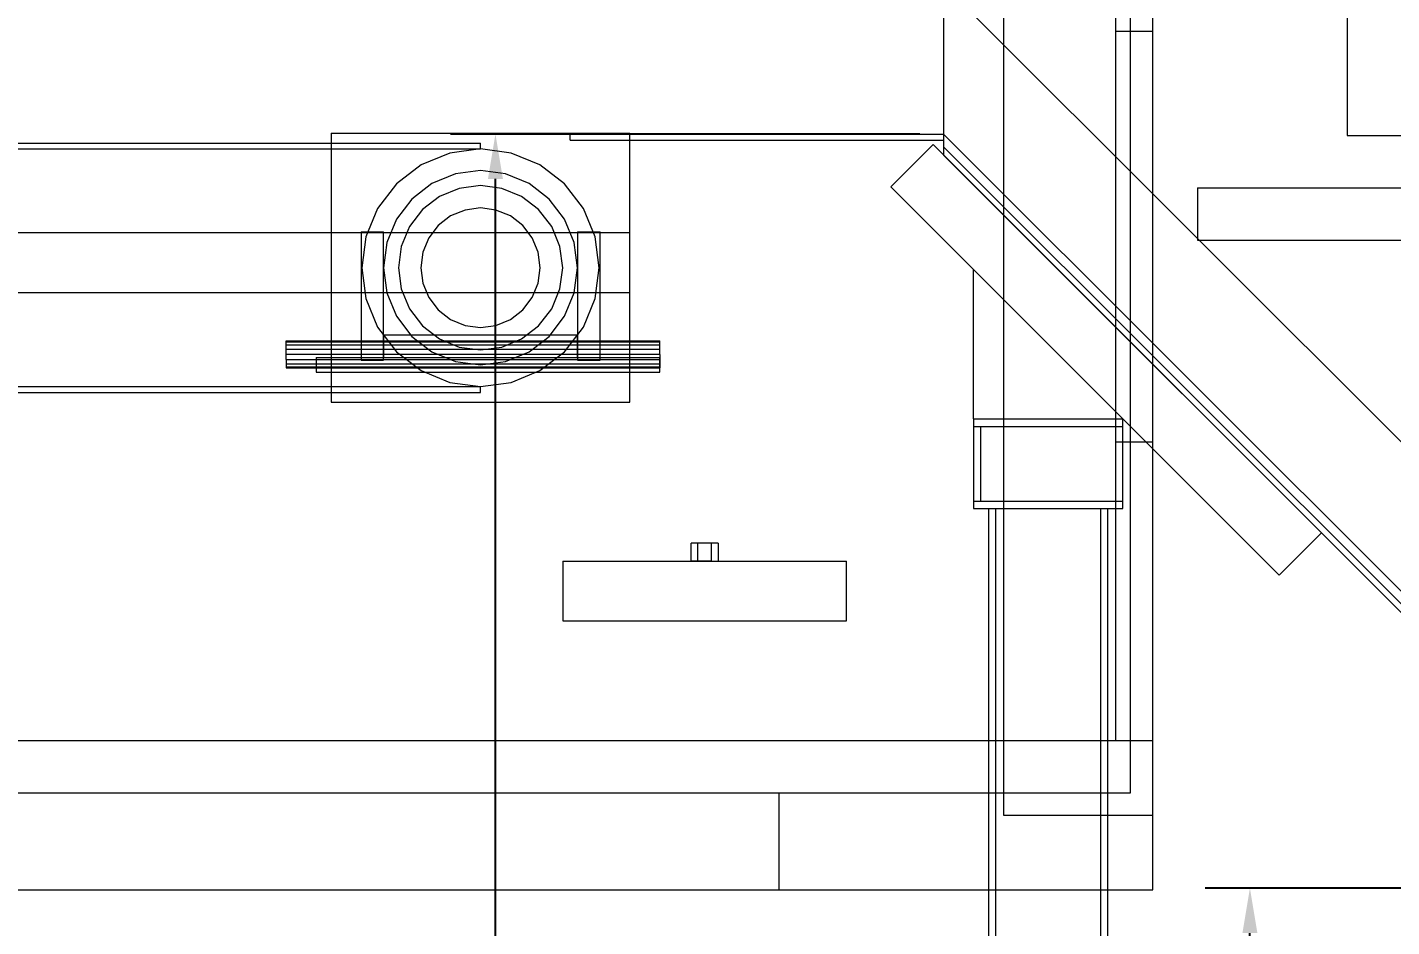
# Model space of a CAD drawing. Header units: millimetres. Extents: x -191664 to 191490, y -197311 to 10263.
# Drawn here: x 20351 to 21265, y -125625 to -125022 of the extents above; entities that cross this region are included whole.
import ezdxf

# ---------------------------------------------------------------- set-up
doc = ezdxf.new("R2010")
doc.units = ezdxf.units.MM
for name, color, linetype, lineweight in [('COTAS_P', 1, 'Continuous', 0), ('DET_secador_lateral', 7, 'Continuous', 0), ('R15_COTAS_TRANSPORTE_P', 1, 'Continuous', 0)]:
    doc.layers.add(name, color=color, linetype=linetype, lineweight=lineweight)
doc.dimstyles.new('PLANTA_20', dxfattribs={"dimtxt": 50, "dimasz": 30, "dimexe": 30, "dimexo": 16, "dimgap": 20, "dimtad": 1, "dimtih": 1, "dimtoh": 1, "dimdec": 1, "dimzin": 0, "dimdsep": 46, "dimcen": 0.09, "dimadec": 0, "dimazin": 0, "dimtfac": 1, "dimtdec": 4, "dimtofl": 0, "dimtmove": 0, "dimatfit": 3, "dimfxl": 1, "dimtolj": 1, "dimtzin": 0, "dimarcsym": 0})

# ---------------------------------------------------------------- blocks, each defined once
blk = doc.blocks.new('*D90')
at = {"layer": 'COTAS_P', "color": 0, "lineweight": -2, "transparency": 16777216}
for p, q in [((21453.71, -125599), (21139.71, -125599)), ((21169.71, -126170), (21169.71, -125629)), ((21453.71, -126200), (21139.71, -126200))]:
    blk.add_line(p, q, dxfattribs=at)
at = {"layer": 'COTAS_P', "color": 0, "transparency": 16777216}
for points in [[(21164.71, -125629), (21174.71, -125629), (21169.71, -125599)], [(21164.71, -126170), (21174.71, -126170), (21169.71, -126200)]]:
    blk.add_solid(points, dxfattribs=at)
at = {"layer": 'Defpoints', "color": 0, "transparency": 16777216}
for p in [(21169.71, -125599), (21469.71, -125599), (21469.71, -126200)]:
    blk.add_point(p, dxfattribs=at)
blk = doc.blocks.new('*D92')
at = {"layer": 'COTAS_P', "color": 0, "lineweight": -2, "transparency": 16777216}
for p, q in [((20948.71, -125094), (20634.71, -125094)), ((20664.71, -126170), (20664.71, -125124)), ((20948.71, -126200), (20634.71, -126200))]:
    blk.add_line(p, q, dxfattribs=at)
at = {"layer": 'COTAS_P', "color": 0, "transparency": 16777216}
for points in [[(20659.71, -125124), (20669.71, -125124), (20664.71, -125094)], [(20659.71, -126170), (20669.71, -126170), (20664.71, -126200)]]:
    blk.add_solid(points, dxfattribs=at)
at = {"layer": 'Defpoints', "color": 0, "transparency": 16777216}
for p in [(20664.71, -125094), (20964.71, -125094), (20964.71, -126200)]:
    blk.add_point(p, dxfattribs=at)
blk = doc.blocks.new('*D133')
at = {"layer": 'Defpoints', "color": 0, "transparency": 16777216}
for p in [(439.69, -194147.98), (217.89, -194406.09), (-500, -194490), (-500, -194490), (500, -194490)]:
    blk.add_point(p, dxfattribs=at)
at = {"layer": 'R15_COTAS_TRANSPORTE_P', "color": 0, "lineweight": -2, "transparency": 16777216}
blk.add_arc((-500, -194490), 722.77, 2.37834, 17.62166, dxfattribs=at)
at = {"layer": 'R15_COTAS_TRANSPORTE_P', "color": 0, "transparency": 16777216}
for points in [[(184.12, -194272.81), (193.59, -194269.58), (179.18, -194242.8)], [(227.15, -194459.9), (217.15, -194460.11), (222.77, -194490)]]:
    blk.add_solid(points, dxfattribs=at)

msp = doc.modelspace()

# ---------------------------------------------------------------- linework, layer by layer
at = {"layer": 'DET_secador_lateral', "color": 9, "true_color": 0xb8c6c1}
for p, q in [((21079.71, -123265), (21079.71, -125025)), ((21104.71, -125025), (21104.71, -123265)), ((21079.71, -125025), (21104.71, -125025)), ((21079.71, -125300), (21104.71, -125300)), ((21079.71, -125300), (21079.71, -125500)), ((21104.71, -125500), (21104.71, -125300)), ((21079.71, -125500), (21104.71, -125500)), ((1104.71, -125535), (20854.71, -125535)), ((20854.71, -125600), (20854.71, -125535)), ((1104.71, -125600), (20854.71, -125600))]:
    msp.add_line(p, q, dxfattribs=at)
at = {"layer": 'DET_secador_lateral', "color": 254, "true_color": 0xd8e0dc}
for p, q in [((21089.71, -125535), (21089.71, -123265)), ((19453.05, -125535), (21089.71, -125535))]:
    msp.add_line(p, q, dxfattribs=at)
at = {"layer": 'DET_secador_lateral', "color": 251, "true_color": 0x536a64}
for p, q in [((21004.71, -123300), (21004.71, -125550)), ((21104.71, -125550), (21104.71, -123300)), ((21134.71, -125130), (21934.71, -125130)), ((21134.71, -125130), (21134.71, -125165)), ((21134.71, -125165), (21934.71, -125165)), ((1104.71, -125500), (21104.71, -125500)), ((21104.71, -125600), (21104.71, -125500)), ((21004.71, -125550), (21104.71, -125550)), ((1104.71, -125600), (21104.71, -125600))]:
    msp.add_line(p, q, dxfattribs=at)
at = {"layer": 'DET_secador_lateral', "color": 142, "true_color": 0x159eb4}
for p, q in [((21234.71, -124805), (21234.71, -125095)), ((21234.71, -125095), (21514.71, -125095)), ((20709.71, -125380), (20899.71, -125380)), ((20709.71, -125380), (20709.71, -125420)), ((20899.71, -125420), (20899.71, -125380)), ((20709.71, -125420), (20899.71, -125420))]:
    msp.add_line(p, q, dxfattribs=at)
at = {"layer": 'DET_secador_lateral', "color": 253, "true_color": 0x8d9da5}
for p, q in [((21469.71, -125499), (20964.71, -124994)), ((20964.71, -124994), (20964.71, -125094)), ((20964.71, -125102.49), (21465.47, -125603.24)), ((20964.71, -125102.49), (20964.71, -125108.14)), ((20964.71, -125108.14), (21462.64, -125606.07))]:
    msp.add_line(p, q, dxfattribs=at)
at = {"layer": 'DET_secador_lateral', "color": 252, "true_color": 0x7d929c}
for p, q in [((21079.71, -125025), (21079.71, -125500)), ((21104.71, -125500), (21104.71, -125025))]:
    msp.add_line(p, q, dxfattribs=at)
at = {"layer": 'DET_secador_lateral', "color": 8, "true_color": 0x727f77}
for p, q in [((1554.71, -125100), (20654.71, -125100)), ((20654.71, -125104), (20654.71, -125100)), ((1554.71, -125104), (20654.71, -125104))]:
    msp.add_line(p, q, dxfattribs=at)
at = {"layer": 'DET_secador_lateral', "color": 33, "true_color": 0xb7a252}
for p, q in [((20554.71, -125093.5), (20754.71, -125093.5)), ((20554.71, -125093.5), (20554.71, -125273.5)), ((20754.71, -125273.5), (20754.71, -125093.5)), ((20554.71, -125273.5), (20754.71, -125273.5))]:
    msp.add_line(p, q, dxfattribs=at)
at = {"layer": 'DET_secador_lateral', "color": 253, "true_color": 0xa8b3b5}
for p, q in [((20714.71, -125094), (20964.71, -125094)), ((20714.71, -125098), (20714.71, -125094)), ((20714.71, -125098), (20964.71, -125098)), ((20964.71, -125094), (20964.71, -125098))]:
    msp.add_line(p, q, dxfattribs=at)
at = {"layer": 'DET_secador_lateral', "color": 147, "true_color": 0x536c78}
for p, q in [((20957.64, -125101.07), (20929.36, -125129.36)), ((20957.64, -125101.07), (21217.64, -125361.07)), ((20929.36, -125129.36), (21189.36, -125389.36)), ((20984.71, -125284.71), (21084.71, -125284.71)), ((20984.71, -125284.71), (20984.71, -125289.71)), ((21084.71, -125289.71), (21084.71, -125284.71)), ((20984.71, -125289.71), (21084.71, -125289.71)), ((20984.71, -125289.71), (20989.71, -125289.71)), ((20984.71, -125289.71), (20984.71, -125339.71)), ((20989.71, -125339.71), (20989.71, -125289.71)), ((21079.71, -125289.71), (21084.71, -125289.71)), ((21079.71, -125289.71), (21079.71, -125339.71)), ((21084.71, -125339.71), (21084.71, -125289.71)), ((20984.71, -125339.71), (21084.71, -125339.71)), ((20984.71, -125339.71), (20984.71, -125344.71)), ((20984.71, -125339.71), (20989.71, -125339.71)), ((21079.71, -125339.71), (21084.71, -125339.71)), ((21084.71, -125344.71), (21084.71, -125339.71)), ((20984.71, -125344.71), (21084.71, -125344.71)), ((20994.71, -125344.71), (21074.71, -125344.71)), ((20994.71, -125344.71), (20994.71, -126188)), ((20994.71, -125344.71), (20999.71, -125344.71)), ((20999.71, -126188), (20999.71, -125344.71)), ((21069.71, -125344.71), (21074.71, -125344.71)), ((21069.71, -125344.71), (21069.71, -126188)), ((21074.71, -126188), (21074.71, -125344.71)), ((21189.36, -125389.36), (21217.64, -125361.07))]:
    msp.add_line(p, q, dxfattribs=at)
at = {"layer": 'DET_secador_lateral', "color": 9, "true_color": 0xc6ccbd}
for q in [(21469.71, -125599), (20964.71, -125102.49)]:
    msp.add_line((20964.71, -125094), q, dxfattribs=at)
at = {"layer": 'DET_secador_lateral', "color": 253, "true_color": 0xa4b0b5}
for p, q in [((20634.14, -125106.71), (20614.96, -125114.65)), ((20654.71, -125104), (20634.14, -125106.71)), ((20675.29, -125106.71), (20654.71, -125104)), ((20694.46, -125114.65), (20675.29, -125106.71)), ((20614.96, -125114.65), (20598.5, -125127.29)), ((20710.93, -125127.29), (20694.46, -125114.65)), ((20598.5, -125127.29), (20585.86, -125143.75)), ((20654.71, -125128.5), (20640.48, -125130.37)), ((20668.95, -125130.37), (20654.71, -125128.5)), ((20723.56, -125143.75), (20710.93, -125127.29)), ((20627.21, -125135.87), (20615.82, -125144.61)), ((20640.48, -125130.37), (20627.21, -125135.87)), ((20682.21, -125135.87), (20668.95, -125130.37)), ((20693.6, -125144.61), (20682.21, -125135.87)), ((20585.86, -125143.75), (20577.92, -125162.92)), ((20615.82, -125144.61), (20607.08, -125156)), ((20644.36, -125144.86), (20634.71, -125148.86)), ((20654.71, -125143.5), (20644.36, -125144.86)), ((20665.06, -125144.86), (20654.71, -125143.5)), ((20674.71, -125148.86), (20665.06, -125144.86)), ((20702.34, -125156), (20693.6, -125144.61)), ((20731.5, -125162.92), (20723.56, -125143.75)), ((20607.08, -125156), (20601.59, -125169.26)), ((20626.43, -125155.22), (20620.07, -125163.5)), ((20634.71, -125148.86), (20626.43, -125155.22)), ((20683, -125155.22), (20674.71, -125148.86)), ((20689.35, -125163.5), (20683, -125155.22)), ((20707.84, -125169.26), (20702.34, -125156)), ((20577.92, -125162.92), (20575.21, -125183.5)), ((20620.07, -125163.5), (20616.08, -125173.15)), ((20693.35, -125173.15), (20689.35, -125163.5)), ((20734.21, -125183.5), (20731.5, -125162.92)), ((20601.59, -125169.26), (20599.71, -125183.5)), ((20616.08, -125173.15), (20614.71, -125183.5)), ((20694.71, -125183.5), (20693.35, -125173.15)), ((20709.71, -125183.5), (20707.84, -125169.26)), ((20575.21, -125183.5), (20577.92, -125204.08)), ((20599.71, -125183.5), (20601.59, -125197.74)), ((20614.71, -125183.5), (20616.08, -125193.85)), ((20693.35, -125193.85), (20694.71, -125183.5)), ((20707.84, -125197.74), (20709.71, -125183.5)), ((20731.5, -125204.08), (20734.21, -125183.5)), ((20601.59, -125197.74), (20607.08, -125211)), ((20616.08, -125193.85), (20620.07, -125203.5)), ((20689.35, -125203.5), (20693.35, -125193.85)), ((20702.34, -125211), (20707.84, -125197.74)), ((20577.92, -125204.08), (20585.86, -125223.25)), ((20607.08, -125211), (20615.82, -125222.39)), ((20620.07, -125203.5), (20626.43, -125211.78)), ((20626.43, -125211.78), (20634.71, -125218.14)), ((20674.71, -125218.14), (20683, -125211.78)), ((20683, -125211.78), (20689.35, -125203.5)), ((20693.6, -125222.39), (20702.34, -125211)), ((20723.56, -125223.25), (20731.5, -125204.08)), ((20634.71, -125218.14), (20644.36, -125222.14)), ((20665.06, -125222.14), (20674.71, -125218.14)), ((20585.86, -125223.25), (20598.5, -125239.71)), ((20615.82, -125222.39), (20627.21, -125231.13)), ((20644.36, -125222.14), (20654.71, -125223.5)), ((20654.71, -125223.5), (20665.06, -125222.14)), ((20682.21, -125231.13), (20693.6, -125222.39)), ((20710.93, -125239.71), (20723.56, -125223.25)), ((20627.21, -125231.13), (20640.48, -125236.63)), ((20640.48, -125236.63), (20654.71, -125238.5)), ((20654.71, -125238.5), (20668.95, -125236.63)), ((20668.95, -125236.63), (20682.21, -125231.13)), ((20598.5, -125239.71), (20614.96, -125252.35)), ((20694.46, -125252.35), (20710.93, -125239.71)), ((20614.96, -125252.35), (20634.14, -125260.29)), ((20675.29, -125260.29), (20694.46, -125252.35)), ((20634.14, -125260.29), (20654.71, -125263)), ((20654.71, -125263), (20675.29, -125260.29))]:
    msp.add_line(p, q, dxfattribs=at)
at = {"layer": 'DET_secador_lateral', "color": 55, "true_color": 0xb2a258}
for p, q in [((20654.71, -125118.5), (20637.89, -125120.71)), ((20671.54, -125120.71), (20654.71, -125118.5)), ((20622.21, -125127.21), (20608.75, -125137.54)), ((20637.89, -125120.71), (20622.21, -125127.21)), ((20687.21, -125127.21), (20671.54, -125120.71)), ((20700.67, -125137.54), (20687.21, -125127.21)), ((20608.75, -125137.54), (20598.42, -125151)), ((20711, -125151), (20700.67, -125137.54)), ((20598.42, -125151), (20591.93, -125166.68)), ((20717.5, -125166.68), (20711, -125151)), ((20591.93, -125166.68), (20589.71, -125183.5)), ((20719.71, -125183.5), (20717.5, -125166.68)), ((20589.71, -125183.5), (20591.93, -125200.32)), ((20717.5, -125200.32), (20719.71, -125183.5)), ((20591.93, -125200.32), (20598.42, -125216)), ((20711, -125216), (20717.5, -125200.32)), ((20598.42, -125216), (20608.75, -125229.46)), ((20700.67, -125229.46), (20711, -125216)), ((20608.75, -125229.46), (20622.21, -125239.79)), ((20687.21, -125239.79), (20700.67, -125229.46)), ((20622.21, -125239.79), (20637.89, -125246.29)), ((20637.89, -125246.29), (20654.71, -125248.5)), ((20654.71, -125248.5), (20671.54, -125246.29)), ((20671.54, -125246.29), (20687.21, -125239.79))]:
    msp.add_line(p, q, dxfattribs=at)
at = {"layer": 'DET_secador_lateral', "color": 8, "true_color": 0x617680}
for p, q in [((1454.71, -125160), (20754.71, -125160)), ((20574.71, -125159.5), (20589.71, -125159.5)), ((20574.71, -125159.5), (20574.71, -125245.5)), ((20589.71, -125245.5), (20589.71, -125159.5)), ((20719.71, -125159.5), (20734.71, -125159.5)), ((20719.71, -125159.5), (20719.71, -125245.5)), ((20734.71, -125245.5), (20734.71, -125159.5)), ((20754.71, -125200), (20754.71, -125160)), ((1454.71, -125200), (20754.71, -125200)), ((20589.71, -125228.5), (20719.71, -125228.5)), ((20589.71, -125228.5), (20589.71, -125243.5)), ((20719.71, -125243.5), (20719.71, -125228.5)), ((20544.71, -125243.5), (20774.71, -125243.5)), ((20544.71, -125243.5), (20544.71, -125253.5)), ((20574.71, -125245.5), (20589.71, -125245.5)), ((20589.71, -125243.5), (20719.71, -125243.5)), ((20719.71, -125245.5), (20734.71, -125245.5)), ((20774.71, -125253.5), (20774.71, -125243.5)), ((20544.71, -125253.5), (20774.71, -125253.5))]:
    msp.add_line(p, q, dxfattribs=at)
at = {"layer": 'DET_secador_lateral', "color": 8, "true_color": 0x6e8590}
for p, q in [((20984.71, -125284.71), (20984.71, -125184.71)), ((20984.71, -125184.71), (21084.71, -125284.71))]:
    msp.add_line(p, q, dxfattribs=at)
at = {"layer": 'DET_secador_lateral', "color": 9, "true_color": 0xb2bdc0}
for p, q in [((20524.71, -125233.19), (20524.71, -125232.5)), ((20524.71, -125232.5), (20774.71, -125232.5)), ((20524.71, -125235.14), (20524.71, -125233.19)), ((20524.71, -125233.19), (20774.71, -125233.19)), ((20524.71, -125238.06), (20524.71, -125235.14)), ((20524.71, -125235.14), (20774.71, -125235.14)), ((20524.71, -125241.5), (20524.71, -125238.06)), ((20524.71, -125238.06), (20774.71, -125238.06)), ((20774.71, -125233.19), (20774.71, -125232.5)), ((20774.71, -125235.14), (20774.71, -125233.19)), ((20774.71, -125238.06), (20774.71, -125235.14)), ((20774.71, -125241.5), (20774.71, -125238.06)), ((20524.71, -125244.94), (20524.71, -125241.5)), ((20774.71, -125241.5), (20524.71, -125241.5)), ((20524.71, -125244.94), (20524.71, -125247.86)), ((20524.71, -125244.94), (20774.71, -125244.94)), ((20524.71, -125247.86), (20524.71, -125249.81)), ((20524.71, -125247.86), (20774.71, -125247.86)), ((20774.71, -125241.5), (20774.71, -125244.94)), ((20774.71, -125244.94), (20774.71, -125247.86)), ((20774.71, -125247.86), (20774.71, -125249.81)), ((20524.71, -125249.81), (20524.71, -125250.5)), ((20524.71, -125249.81), (20774.71, -125249.81)), ((20524.71, -125250.5), (20774.71, -125250.5)), ((20774.71, -125249.81), (20774.71, -125250.5))]:
    msp.add_line(p, q, dxfattribs=at)
at = {"layer": 'DET_secador_lateral', "color": 251, "true_color": 0x66766c}
for p, q in [((1554.71, -125263), (20654.71, -125263)), ((20654.71, -125267), (20654.71, -125263)), ((1554.71, -125267), (20654.71, -125267))]:
    msp.add_line(p, q, dxfattribs=at)
at = {"layer": 'DET_secador_lateral', "color": 43, "true_color": 0xe7bf45}
for p, q in [((20800.21, -125368), (20795.71, -125368)), ((20795.71, -125380), (20795.71, -125368)), ((20809.21, -125368), (20800.21, -125368)), ((20800.21, -125380), (20800.21, -125368)), ((20813.71, -125368), (20809.21, -125368)), ((20809.21, -125380), (20809.21, -125368)), ((20813.71, -125368), (20813.71, -125380)), ((20800.21, -125380), (20795.71, -125380)), ((20809.21, -125380), (20800.21, -125380)), ((20809.21, -125380), (20813.71, -125380))]:
    msp.add_line(p, q, dxfattribs=at)

# ---------------------------------------------------------------- dimensions: what is measured, and where the dimension line sits
at = {"layer": 'COTAS_P'}
for p1, p2, picture, middle in [((20964.71, -126200), (20964.71, -125094), '*D92', (20664.71, -125647)), ((21469.71, -126200), (21469.71, -125599), '*D90', (21169.71, -125899.5))]:
    dim = msp.add_aligned_dim(p1=p1, p2=p2, distance=300, text='<> P', dimstyle='PLANTA_20', dxfattribs=at)
    dim.commit()
    dim.dimension.update_dxf_attribs({"geometry": picture, "text_midpoint": middle})
at = {"layer": 'R15_COTAS_TRANSPORTE_P'}
dim = msp.add_angular_dim_2l(base=(217.89, -194406.09), line1=((-500, -194490), (500, -194490)), line2=((-500, -194490), (439.69, -194147.98)), dimstyle='PLANTA_20', dxfattribs=at)
dim.commit()
dim.dimension.update_dxf_attribs({"geometry": '*D133', "text_midpoint": (191490.46, -33543.69)})

doc.saveas('drawing.dxf')
